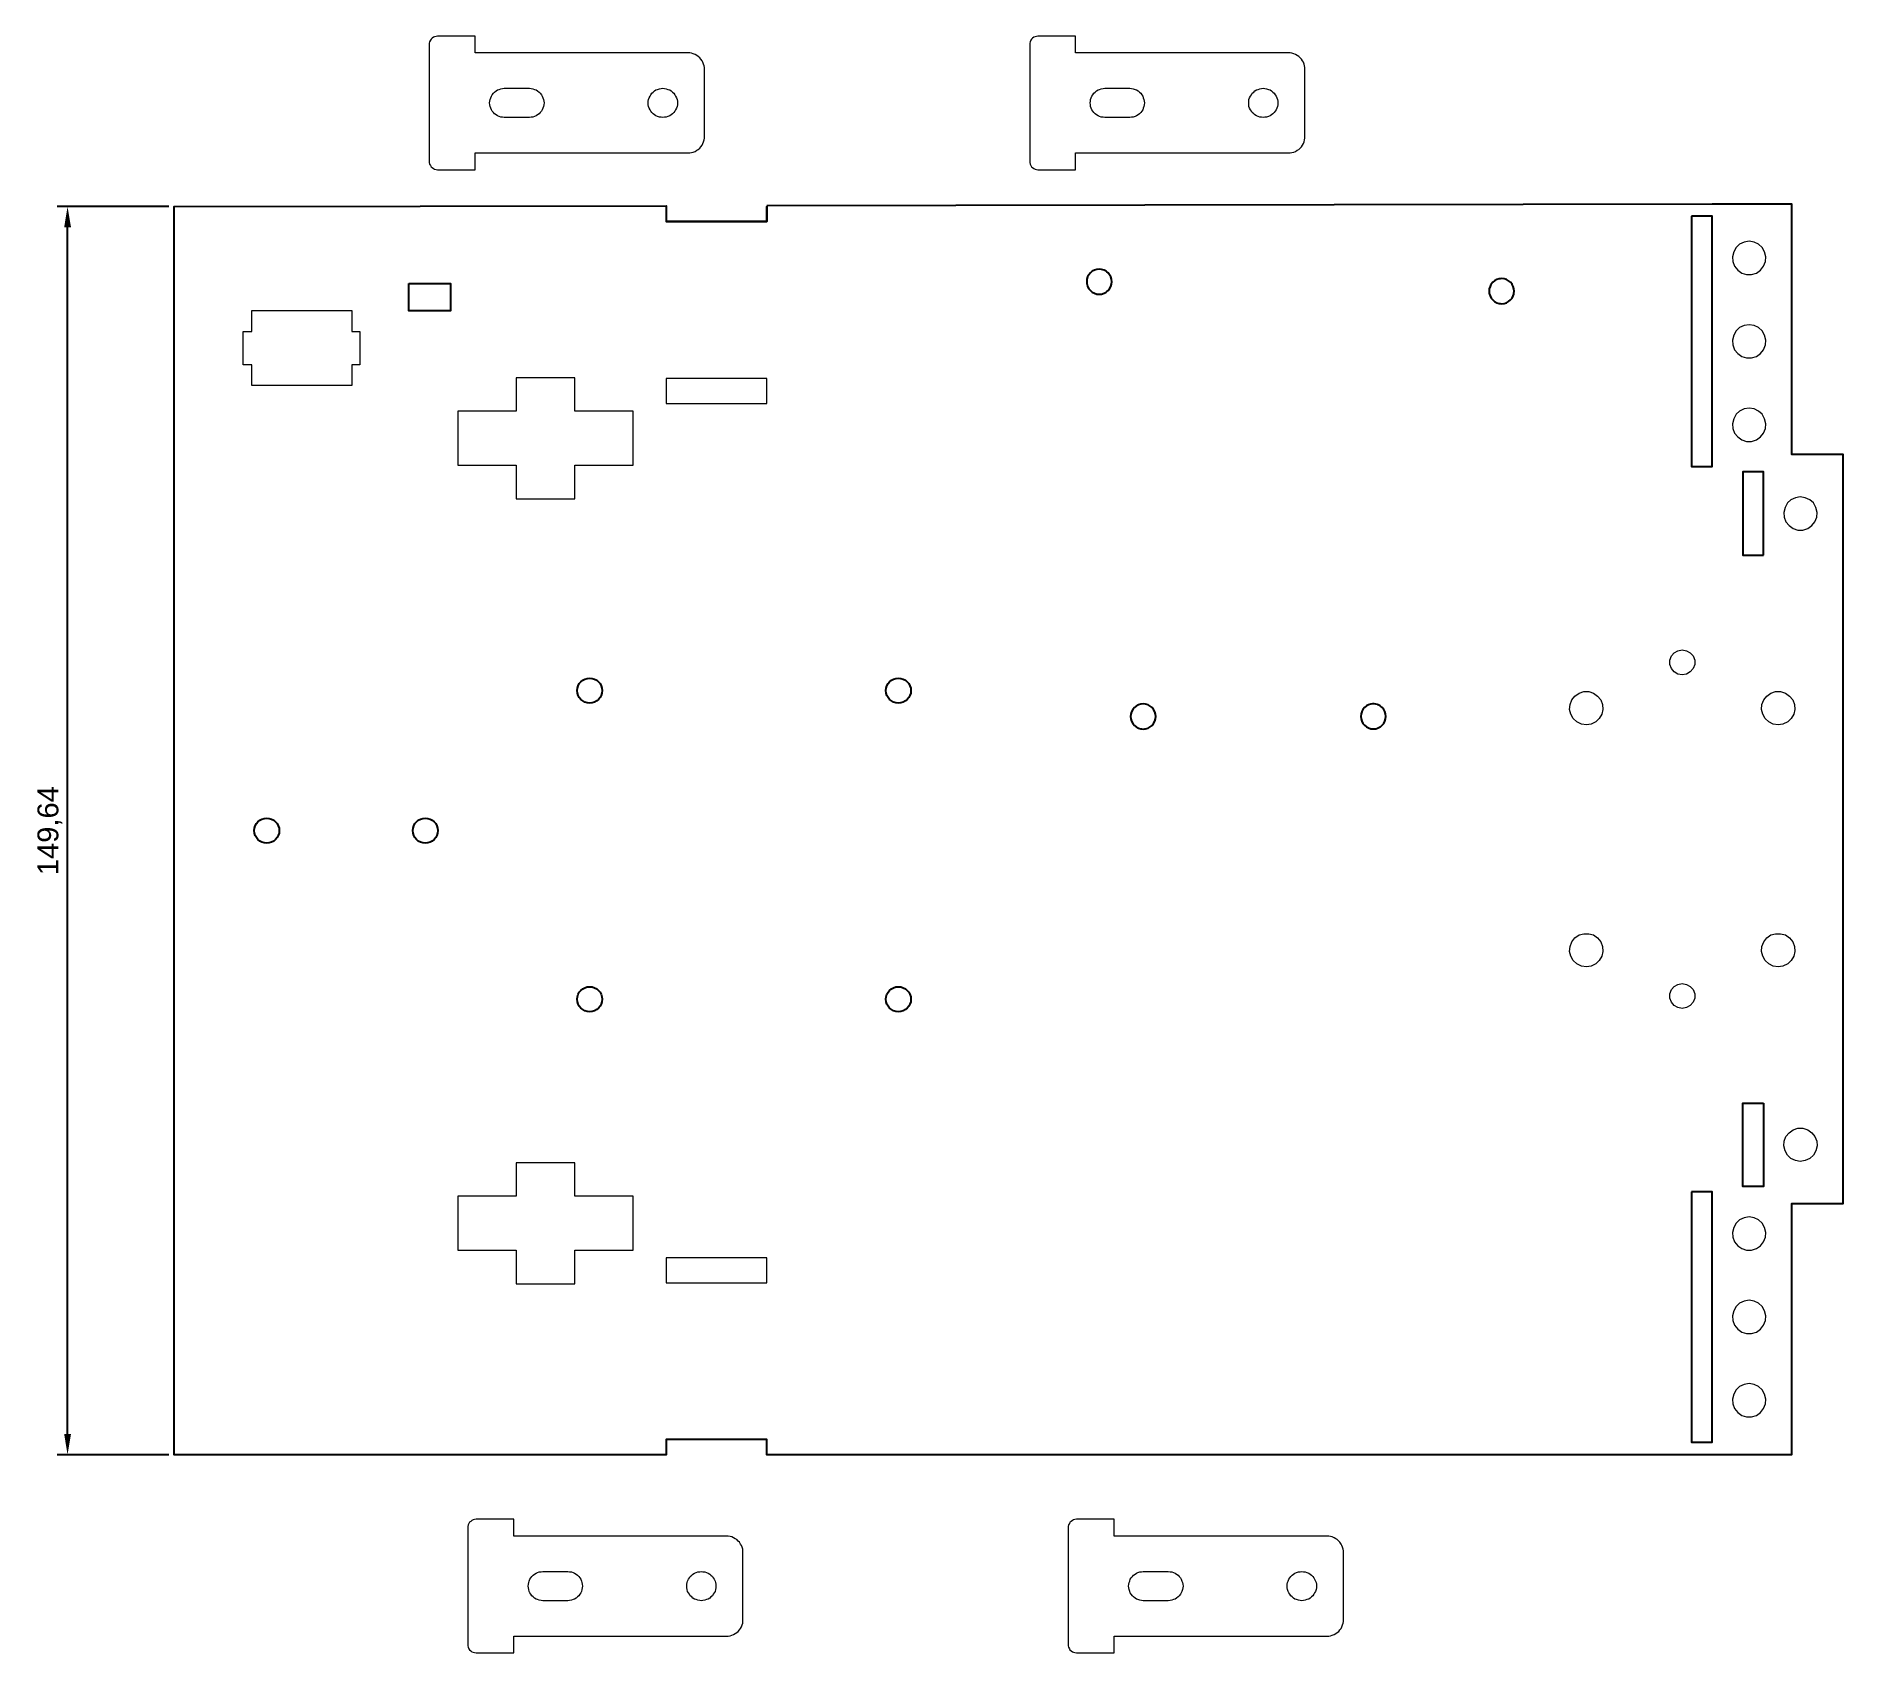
# Model space of a CAD drawing. Header units: millimetres. Extents: x 2482 to 2698, y 1390 to 1584.
import ezdxf

# ---------------------------------------------------------------- set-up
doc = ezdxf.new("R2010")
doc.units = ezdxf.units.MM
doc.layers.add('Layer 1', color=7, linetype='Continuous')
doc.styles.get("Standard").update_dxf_attribs({"font": 'arial.ttf'})
doc.dimstyles.new('ISO-25', dxfattribs={"dimtxt": 2.5, "dimasz": 2.5, "dimexe": 1.25, "dimexo": 0.625, "dimtad": 1, "dimtxsty": 'Standard', "dimcen": 2.5, "dimadec": 0, "dimazin": 0, "dimtfac": 1, "dimtmove": 0, "dimatfit": 3, "dimfxl": 1, "dimarcsym": 0})

# ---------------------------------------------------------------- blocks, each defined once
blk = doc.blocks.new('*D3')
at = {"color": 0, "lineweight": -2, "transparency": 16777216}
for p, q in [((2497.66, 1563.9), (2484.26, 1563.9)), ((2485.51, 1416.76), (2485.51, 1561.4)), ((2497.66, 1414.26), (2484.26, 1414.26))]:
    blk.add_line(p, q, dxfattribs=at)
at = {"color": 0, "transparency": 16777216}
for points in [[(2485.1, 1561.4), (2485.93, 1561.4), (2485.51, 1563.9)], [(2485.1, 1416.76), (2485.93, 1416.76), (2485.51, 1414.26)]]:
    blk.add_solid(points, dxfattribs=at)
at = {"layer": 'Defpoints', "color": 0, "transparency": 16777216}
for p in [(2485.51, 1563.9), (2498.29, 1563.9), (2498.29, 1414.26)]:
    blk.add_point(p, dxfattribs=at)
at = {"color": 0, "transparency": 16777216, "insert": (2483.39, 1489.08), "char_height": 2.5, "attachment_point": 5, "rotation": 90}
blk.add_mtext('149,64', dxfattribs=at)

msp = doc.modelspace()

# ---------------------------------------------------------------- linework, layer by layer
for points in [[(2569.304, 1564.029), (2682.64, 1564.233), (2692.14, 1564.233), (2692.14, 1534.202), (2698.29, 1534.202), (2698.29, 1444.32), (2692.14, 1444.32), (2692.14, 1414.261), (2569.304, 1414.261), (2569.304, 1416.063), (2557.274, 1416.063), (2557.274, 1414.261), (2498.29, 1414.261), (2498.29, 1563.901), (2557.274, 1564.007), (2557.274, 1562.098), (2569.304, 1562.098), (2569.304, 1563.901), (2569.304, 1562.098), (2557.274, 1562.098)], [(2526.407, 1554.685), (2531.407, 1554.685), (2531.407, 1551.394), (2526.407, 1551.394), (2526.407, 1554.685)], [(2688.79, 1522.102), (2688.79, 1532.102), (2686.29, 1532.102), (2686.29, 1522.102), (2688.79, 1522.102)], [(2688.79, 1456.42), (2688.79, 1446.42), (2686.29, 1446.42), (2686.29, 1456.42), (2688.79, 1456.42)]]:
    msp.add_lwpolyline(points)
for points in [[(2680.14, 1562.737), (2680.14, 1532.737), (2682.64, 1532.737), (2682.64, 1562.737)], [(2680.14, 1445.772), (2680.14, 1415.772), (2682.64, 1415.772), (2682.64, 1445.772)]]:
    msp.add_lwpolyline(points, close=True)
at = {"color": 7}
for points in [[(2609.453, 1556.372), (2609.16, 1556.401), (2608.867, 1556.372), (2608.585, 1556.286), (2608.325, 1556.148), (2608.097, 1555.961), (2607.911, 1555.733), (2607.772, 1555.473), (2607.686, 1555.191), (2607.657, 1554.898), (2607.686, 1554.605), (2607.701, 1554.555), (2607.772, 1554.322), (2607.911, 1554.063), (2608.097, 1553.835), (2608.325, 1553.648), (2608.585, 1553.509), (2608.867, 1553.424), (2609.16, 1553.395), (2609.453, 1553.424), (2609.735, 1553.509), (2609.995, 1553.648), (2610.086, 1553.723), (2610.223, 1553.835), (2610.41, 1554.063), (2610.549, 1554.322), (2610.635, 1554.605), (2610.663, 1554.898), (2610.635, 1555.191), (2610.549, 1555.473), (2610.41, 1555.733), (2610.223, 1555.961), (2610.086, 1556.073), (2609.995, 1556.148), (2609.735, 1556.286)], [(2655.998, 1554.342), (2655.912, 1554.06), (2655.883, 1553.767), (2655.912, 1553.474), (2655.936, 1553.395), (2655.998, 1553.192), (2656.137, 1552.932), (2656.323, 1552.705), (2656.551, 1552.518), (2656.812, 1552.379), (2657.094, 1552.294), (2657.207, 1552.283), (2657.387, 1552.265), (2657.68, 1552.294), (2657.962, 1552.379), (2658.222, 1552.518), (2658.449, 1552.705), (2658.636, 1552.932), (2658.775, 1553.192), (2658.837, 1553.395), (2658.861, 1553.474), (2658.889, 1553.767), (2658.861, 1554.06), (2658.775, 1554.342), (2658.662, 1554.555), (2658.636, 1554.603), (2658.449, 1554.831), (2658.222, 1555.017), (2657.962, 1555.156), (2657.68, 1555.242), (2657.387, 1555.271), (2657.207, 1555.253), (2657.094, 1555.242), (2656.812, 1555.156), (2656.551, 1555.017), (2656.323, 1554.831), (2656.137, 1554.603), (2656.112, 1554.555)], [(2612.957, 1503.063), (2612.928, 1502.77), (2612.957, 1502.477), (2613.043, 1502.195), (2613.183, 1501.935), (2613.369, 1501.707), (2613.597, 1501.52), (2613.857, 1501.381), (2614.139, 1501.296), (2614.184, 1501.292), (2614.22, 1501.288), (2614.432, 1501.267), (2614.644, 1501.288), (2614.725, 1501.296), (2615.007, 1501.381), (2615.267, 1501.52), (2615.494, 1501.707), (2615.681, 1501.935), (2615.82, 1502.195), (2615.906, 1502.477), (2615.934, 1502.77), (2615.906, 1503.063), (2615.823, 1503.337), (2615.82, 1503.345), (2615.681, 1503.605), (2615.494, 1503.833), (2615.267, 1504.02), (2615.007, 1504.158), (2614.725, 1504.244), (2614.432, 1504.273), (2614.184, 1504.249), (2614.139, 1504.244), (2613.857, 1504.158), (2613.597, 1504.02), (2613.369, 1503.833), (2613.183, 1503.605), (2613.043, 1503.345), (2613.041, 1503.337)], [(2641.718, 1504.254), (2641.436, 1504.168), (2641.176, 1504.03), (2640.948, 1503.843), (2640.762, 1503.615), (2640.623, 1503.355), (2640.617, 1503.337), (2640.537, 1503.073), (2640.508, 1502.78), (2640.537, 1502.487), (2640.623, 1502.205), (2640.762, 1501.945), (2640.948, 1501.717), (2641.176, 1501.53), (2641.436, 1501.391), (2641.718, 1501.306), (2641.9, 1501.288), (2642.011, 1501.277), (2642.123, 1501.288), (2642.305, 1501.306), (2642.521, 1501.371), (2642.528, 1501.374), (2642.587, 1501.391), (2642.847, 1501.53), (2642.866, 1501.546), (2643.074, 1501.717), (2643.261, 1501.945), (2643.4, 1502.205), (2643.486, 1502.487), (2643.514, 1502.78), (2643.486, 1503.073), (2643.4, 1503.355), (2643.261, 1503.615), (2643.074, 1503.843), (2642.866, 1504.015), (2642.847, 1504.03), (2642.587, 1504.168), (2642.528, 1504.186), (2642.521, 1504.188), (2642.305, 1504.254), (2642.113, 1504.273), (2642.011, 1504.283), (2641.91, 1504.273)]]:
    msp.add_lwpolyline(points, close=True, dxfattribs=at)
for centre in [(2548.093, 1505.873), (2585.093, 1505.873), (2509.39, 1489.081), (2528.39, 1489.081), (2548.093, 1468.873), (2585.093, 1468.873)]:
    msp.add_circle(centre, 1.5)
at = {"layer": 'Layer 1', "lineweight": 0}
for points in [[(2561.812, 1580.78), (2561.742, 1580.992), (2561.671, 1581.203), (2561.565, 1581.38), (2561.424, 1581.591), (2561.283, 1581.732), (2561.107, 1581.909), (2560.93, 1582.015), (2560.719, 1582.12), (2560.507, 1582.226), (2560.295, 1582.297), (2560.083, 1582.332), (2559.872, 1582.332), (2534.366, 1582.332), (2534.366, 1584.343), (2529.85, 1584.343), (2529.674, 1584.308), (2529.498, 1584.272), (2529.357, 1584.202), (2529.215, 1584.096), (2529.074, 1583.99), (2529.004, 1583.849), (2528.898, 1583.673), (2528.863, 1583.496), (2528.863, 1583.32), (2528.863, 1569.315), (2528.863, 1569.173), (2528.898, 1568.997), (2529.004, 1568.821), (2529.074, 1568.68), (2529.215, 1568.574), (2529.357, 1568.468), (2529.498, 1568.397), (2529.674, 1568.362), (2529.85, 1568.327), (2534.366, 1568.327), (2534.366, 1570.338), (2559.872, 1570.338), (2560.083, 1570.338), (2560.295, 1570.373), (2560.507, 1570.443), (2560.719, 1570.514), (2560.93, 1570.655), (2561.107, 1570.761), (2561.283, 1570.902), (2561.424, 1571.078), (2561.565, 1571.255), (2561.671, 1571.467), (2561.742, 1571.678), (2561.812, 1571.89), (2561.847, 1572.102), (2561.847, 1572.348), (2561.847, 1580.321), (2561.847, 1580.568), (2561.812, 1580.78)], [(2633.779, 1580.78), (2633.708, 1580.992), (2633.638, 1581.203), (2633.532, 1581.38), (2633.391, 1581.591), (2633.25, 1581.732), (2633.073, 1581.909), (2632.897, 1582.015), (2632.685, 1582.12), (2632.473, 1582.226), (2632.262, 1582.297), (2632.05, 1582.332), (2631.839, 1582.332), (2606.333, 1582.332), (2606.333, 1584.343), (2601.817, 1584.343), (2601.641, 1584.308), (2601.464, 1584.272), (2601.323, 1584.202), (2601.182, 1584.096), (2601.041, 1583.99), (2600.97, 1583.849), (2600.865, 1583.673), (2600.829, 1583.496), (2600.829, 1583.32), (2600.829, 1569.315), (2600.829, 1569.173), (2600.865, 1568.997), (2600.97, 1568.821), (2601.041, 1568.68), (2601.182, 1568.574), (2601.323, 1568.468), (2601.464, 1568.397), (2601.641, 1568.362), (2601.817, 1568.327), (2606.333, 1568.327), (2606.333, 1570.338), (2631.839, 1570.338), (2632.05, 1570.338), (2632.262, 1570.373), (2632.473, 1570.443), (2632.685, 1570.514), (2632.897, 1570.655), (2633.073, 1570.761), (2633.25, 1570.902), (2633.391, 1571.078), (2633.532, 1571.255), (2633.638, 1571.467), (2633.708, 1571.678), (2633.779, 1571.89), (2633.814, 1572.102), (2633.814, 1572.348), (2633.814, 1580.321), (2633.814, 1580.568), (2633.779, 1580.78)], [(2542.586, 1576.123), (2542.55, 1575.912), (2542.48, 1575.7), (2542.409, 1575.523), (2542.304, 1575.347), (2542.162, 1575.171), (2542.021, 1575.03), (2541.845, 1574.888), (2541.669, 1574.783), (2541.492, 1574.712), (2541.28, 1574.642), (2541.069, 1574.606), (2540.857, 1574.571), (2537.858, 1574.571), (2537.647, 1574.606), (2537.435, 1574.642), (2537.223, 1574.712), (2537.047, 1574.783), (2536.871, 1574.888), (2536.694, 1575.03), (2536.553, 1575.171), (2536.412, 1575.347), (2536.306, 1575.523), (2536.236, 1575.7), (2536.165, 1575.912), (2536.13, 1576.123), (2536.095, 1576.335), (2536.13, 1576.547), (2536.165, 1576.758), (2536.236, 1576.935), (2536.306, 1577.146), (2536.412, 1577.323), (2536.553, 1577.499), (2536.694, 1577.64), (2536.871, 1577.781), (2537.047, 1577.887), (2537.223, 1577.958), (2537.435, 1578.028), (2537.647, 1578.063), (2537.858, 1578.099), (2540.857, 1578.099), (2541.069, 1578.063), (2541.28, 1578.028), (2541.492, 1577.958), (2541.669, 1577.887), (2541.845, 1577.781), (2542.021, 1577.64), (2542.162, 1577.499), (2542.304, 1577.323), (2542.409, 1577.146), (2542.48, 1576.935), (2542.55, 1576.758), (2542.586, 1576.547), (2542.621, 1576.335), (2542.586, 1576.123)], [(2558.602, 1576.335), (2558.602, 1576.123), (2558.567, 1575.912), (2558.496, 1575.7), (2558.39, 1575.523), (2558.284, 1575.347), (2558.179, 1575.171), (2558.002, 1575.03), (2557.861, 1574.888), (2557.685, 1574.783), (2557.473, 1574.712), (2557.261, 1574.642), (2557.05, 1574.606), (2556.838, 1574.571), (2556.662, 1574.606), (2556.45, 1574.642), (2556.238, 1574.712), (2556.027, 1574.783), (2555.85, 1574.888), (2555.709, 1575.03), (2555.533, 1575.171), (2555.427, 1575.347), (2555.321, 1575.523), (2555.215, 1575.7), (2555.145, 1575.912), (2555.109, 1576.123), (2555.109, 1576.335), (2555.109, 1576.547), (2555.145, 1576.758), (2555.215, 1576.935), (2555.321, 1577.146), (2555.427, 1577.323), (2555.533, 1577.499), (2555.709, 1577.64), (2555.85, 1577.781), (2556.027, 1577.887), (2556.238, 1577.958), (2556.45, 1578.028), (2556.662, 1578.063), (2556.838, 1578.099), (2557.05, 1578.063), (2557.261, 1578.028), (2557.473, 1577.958), (2557.685, 1577.887), (2557.861, 1577.781), (2558.002, 1577.64), (2558.179, 1577.499), (2558.284, 1577.323), (2558.39, 1577.146), (2558.496, 1576.935), (2558.567, 1576.758), (2558.602, 1576.547), (2558.602, 1576.335)], [(2614.552, 1576.123), (2614.517, 1575.912), (2614.447, 1575.7), (2614.376, 1575.523), (2614.27, 1575.347), (2614.129, 1575.171), (2613.988, 1575.03), (2613.812, 1574.888), (2613.635, 1574.783), (2613.459, 1574.712), (2613.247, 1574.642), (2613.035, 1574.606), (2612.824, 1574.571), (2609.825, 1574.571), (2609.614, 1574.606), (2609.402, 1574.642), (2609.19, 1574.712), (2609.014, 1574.783), (2608.837, 1574.888), (2608.661, 1575.03), (2608.52, 1575.171), (2608.379, 1575.347), (2608.273, 1575.523), (2608.202, 1575.7), (2608.132, 1575.912), (2608.097, 1576.123), (2608.061, 1576.335), (2608.097, 1576.547), (2608.132, 1576.758), (2608.202, 1576.935), (2608.273, 1577.146), (2608.379, 1577.323), (2608.52, 1577.499), (2608.661, 1577.64), (2608.837, 1577.781), (2609.014, 1577.887), (2609.19, 1577.958), (2609.402, 1578.028), (2609.614, 1578.063), (2609.825, 1578.099), (2612.824, 1578.099), (2613.035, 1578.063), (2613.247, 1578.028), (2613.459, 1577.958), (2613.635, 1577.887), (2613.812, 1577.781), (2613.988, 1577.64), (2614.129, 1577.499), (2614.27, 1577.323), (2614.376, 1577.146), (2614.447, 1576.935), (2614.517, 1576.758), (2614.552, 1576.547), (2614.588, 1576.335), (2614.552, 1576.123)], [(2630.569, 1576.335), (2630.569, 1576.123), (2630.533, 1575.912), (2630.463, 1575.7), (2630.357, 1575.523), (2630.251, 1575.347), (2630.145, 1575.171), (2629.969, 1575.03), (2629.828, 1574.888), (2629.651, 1574.783), (2629.44, 1574.712), (2629.228, 1574.642), (2629.016, 1574.606), (2628.805, 1574.571), (2628.628, 1574.606), (2628.417, 1574.642), (2628.205, 1574.712), (2627.993, 1574.783), (2627.817, 1574.888), (2627.676, 1575.03), (2627.499, 1575.171), (2627.394, 1575.347), (2627.288, 1575.523), (2627.182, 1575.7), (2627.111, 1575.912), (2627.076, 1576.123), (2627.076, 1576.335), (2627.076, 1576.547), (2627.111, 1576.758), (2627.182, 1576.935), (2627.288, 1577.146), (2627.394, 1577.323), (2627.499, 1577.499), (2627.676, 1577.64), (2627.817, 1577.781), (2627.993, 1577.887), (2628.205, 1577.958), (2628.417, 1578.028), (2628.628, 1578.063), (2628.805, 1578.099), (2629.016, 1578.063), (2629.228, 1578.028), (2629.44, 1577.958), (2629.651, 1577.887), (2629.828, 1577.781), (2629.969, 1577.64), (2630.145, 1577.499), (2630.251, 1577.323), (2630.357, 1577.146), (2630.463, 1576.935), (2630.533, 1576.758), (2630.569, 1576.547), (2630.569, 1576.335)], [(2688.91, 1558.475), (2688.628, 1559.004), (2688.169, 1559.392), (2687.64, 1559.639), (2687.04, 1559.745), (2686.476, 1559.639), (2685.911, 1559.392), (2685.488, 1559.004), (2685.206, 1558.475), (2685.065, 1557.875), (2685.1, 1557.311), (2685.312, 1556.746), (2685.7, 1556.287), (2686.194, 1555.935), (2686.758, 1555.758), (2687.358, 1555.758), (2687.922, 1555.935), (2688.416, 1556.287), (2688.769, 1556.746), (2689.016, 1557.311), (2689.051, 1557.875), (2688.91, 1558.475)], [(2507.578, 1542.438), (2507.578, 1544.943), (2506.555, 1544.943), (2506.555, 1548.929), (2507.578, 1548.929), (2507.578, 1551.434), (2519.573, 1551.434), (2519.573, 1548.929), (2520.56, 1548.929), (2520.56, 1544.943), (2519.573, 1544.943), (2519.573, 1542.438), (2507.578, 1542.438)], [(2688.91, 1548.475), (2688.628, 1549.004), (2688.169, 1549.392), (2687.64, 1549.639), (2687.04, 1549.745), (2686.476, 1549.639), (2685.911, 1549.392), (2685.488, 1549.004), (2685.206, 1548.475), (2685.065, 1547.875), (2685.1, 1547.311), (2685.312, 1546.746), (2685.7, 1546.287), (2686.194, 1545.935), (2686.758, 1545.758), (2687.358, 1545.758), (2687.922, 1545.935), (2688.416, 1546.287), (2688.769, 1546.746), (2689.016, 1547.311), (2689.051, 1547.875), (2688.91, 1548.475)], [(2532.298, 1532.892), (2539.283, 1532.892), (2539.283, 1528.87), (2546.303, 1528.87), (2546.303, 1532.892), (2553.288, 1532.892), (2553.288, 1539.383), (2546.303, 1539.383), (2546.303, 1543.369), (2539.283, 1543.369), (2539.283, 1539.383), (2532.298, 1539.383), (2532.298, 1532.892)], [(2557.274, 1540.3), (2569.304, 1540.3), (2569.304, 1543.298), (2557.274, 1543.298), (2557.274, 1540.3)], [(2688.91, 1538.475), (2688.628, 1539.004), (2688.169, 1539.392), (2687.64, 1539.639), (2687.04, 1539.745), (2686.476, 1539.639), (2685.911, 1539.392), (2685.488, 1539.004), (2685.206, 1538.475), (2685.065, 1537.875), (2685.1, 1537.311), (2685.312, 1536.746), (2685.7, 1536.287), (2686.194, 1535.935), (2686.758, 1535.758), (2687.358, 1535.758), (2687.922, 1535.935), (2688.416, 1536.287), (2688.769, 1536.746), (2689.016, 1537.311), (2689.051, 1537.875), (2688.91, 1538.475)], [(2695.06, 1527.84), (2694.778, 1528.369), (2694.319, 1528.757), (2693.79, 1529.004), (2693.19, 1529.11), (2692.626, 1529.004), (2692.061, 1528.757), (2691.638, 1528.369), (2691.356, 1527.84), (2691.215, 1527.24), (2691.25, 1526.676), (2691.462, 1526.111), (2691.85, 1525.653), (2692.344, 1525.3), (2692.908, 1525.124), (2693.508, 1525.124), (2694.072, 1525.3), (2694.566, 1525.653), (2694.919, 1526.111), (2695.166, 1526.676), (2695.201, 1527.24), (2695.06, 1527.84)], [(2680.531, 1508.999), (2680.354, 1508.505), (2680.001, 1508.117), (2679.543, 1507.835), (2679.049, 1507.764), (2678.52, 1507.835), (2678.061, 1508.117), (2677.744, 1508.505), (2677.567, 1508.999), (2677.567, 1509.528), (2677.744, 1510.022), (2678.061, 1510.41), (2678.52, 1510.657), (2679.049, 1510.763), (2679.543, 1510.657), (2680.001, 1510.41), (2680.354, 1510.022), (2680.531, 1509.528), (2680.531, 1508.999)], [(2665.608, 1504.201), (2665.82, 1504.766), (2666.172, 1505.224), (2666.666, 1505.577), (2667.231, 1505.753), (2667.831, 1505.753), (2668.395, 1505.577), (2668.889, 1505.224), (2669.277, 1504.766), (2669.489, 1504.201), (2669.524, 1503.601), (2669.418, 1503.037), (2669.1, 1502.508), (2668.677, 1502.12), (2668.113, 1501.838), (2667.548, 1501.767), (2666.949, 1501.838), (2666.419, 1502.12), (2665.961, 1502.508), (2665.679, 1503.037), (2665.537, 1503.601), (2665.608, 1504.201)], [(2692.419, 1503.037), (2692.102, 1502.508), (2691.678, 1502.12), (2691.114, 1501.838), (2690.549, 1501.767), (2689.95, 1501.838), (2689.42, 1502.12), (2688.962, 1502.508), (2688.68, 1503.037), (2688.539, 1503.601), (2688.574, 1504.201), (2688.821, 1504.766), (2689.174, 1505.224), (2689.667, 1505.577), (2690.232, 1505.753), (2690.832, 1505.753), (2691.396, 1505.577), (2691.89, 1505.224), (2692.278, 1504.766), (2692.49, 1504.201), (2692.525, 1503.601), (2692.419, 1503.037)], [(2666.419, 1473.121), (2665.961, 1473.509), (2665.679, 1474.039), (2665.537, 1474.603), (2665.608, 1475.203), (2665.82, 1475.767), (2666.172, 1476.226), (2666.666, 1476.579), (2667.231, 1476.72), (2667.831, 1476.72), (2668.395, 1476.579), (2668.889, 1476.226), (2669.277, 1475.767), (2669.489, 1475.203), (2669.524, 1474.603), (2669.418, 1474.039), (2669.1, 1473.509), (2668.677, 1473.121), (2668.113, 1472.839), (2667.548, 1472.769), (2666.949, 1472.839), (2666.419, 1473.121)], [(2692.419, 1474.039), (2692.102, 1473.509), (2691.678, 1473.121), (2691.114, 1472.839), (2690.549, 1472.769), (2689.95, 1472.839), (2689.42, 1473.121), (2688.962, 1473.509), (2688.68, 1474.039), (2688.539, 1474.603), (2688.574, 1475.203), (2688.821, 1475.767), (2689.174, 1476.226), (2689.667, 1476.579), (2690.232, 1476.72), (2690.832, 1476.72), (2691.396, 1476.579), (2691.89, 1476.226), (2692.278, 1475.767), (2692.49, 1475.203), (2692.525, 1474.603), (2692.419, 1474.039)], [(2680.531, 1468.994), (2680.354, 1468.5), (2680.001, 1468.112), (2679.543, 1467.865), (2679.049, 1467.759), (2678.52, 1467.865), (2678.061, 1468.112), (2677.744, 1468.5), (2677.567, 1468.994), (2677.567, 1469.523), (2677.744, 1470.017), (2678.061, 1470.405), (2678.52, 1470.652), (2679.049, 1470.758), (2679.543, 1470.652), (2680.001, 1470.405), (2680.354, 1470.017), (2680.531, 1469.523), (2680.531, 1468.994)], [(2695.06, 1450.682), (2694.778, 1450.153), (2694.319, 1449.765), (2693.79, 1449.518), (2693.19, 1449.412), (2692.626, 1449.518), (2692.061, 1449.765), (2691.638, 1450.153), (2691.356, 1450.682), (2691.215, 1451.282), (2691.25, 1451.846), (2691.462, 1452.411), (2691.85, 1452.869), (2692.344, 1453.222), (2692.908, 1453.398), (2693.508, 1453.398), (2694.072, 1453.222), (2694.566, 1452.869), (2694.919, 1452.411), (2695.166, 1451.846), (2695.201, 1451.282), (2695.06, 1450.682)], [(2532.298, 1438.779), (2539.283, 1438.779), (2539.283, 1434.757), (2546.303, 1434.757), (2546.303, 1438.779), (2553.288, 1438.779), (2553.288, 1445.27), (2546.303, 1445.27), (2546.303, 1449.257), (2539.283, 1449.257), (2539.283, 1445.27), (2532.298, 1445.27), (2532.298, 1438.779)], [(2688.91, 1441.51), (2688.628, 1442.039), (2688.169, 1442.427), (2687.64, 1442.674), (2687.04, 1442.78), (2686.476, 1442.674), (2685.911, 1442.427), (2685.488, 1442.039), (2685.206, 1441.51), (2685.065, 1440.91), (2685.1, 1440.346), (2685.312, 1439.781), (2685.7, 1439.322), (2686.194, 1438.97), (2686.758, 1438.793), (2687.358, 1438.793), (2687.922, 1438.97), (2688.416, 1439.322), (2688.769, 1439.781), (2689.016, 1440.346), (2689.051, 1440.91), (2688.91, 1441.51)], [(2557.274, 1434.863), (2569.304, 1434.863), (2569.304, 1437.862), (2557.274, 1437.862), (2557.274, 1434.863)], [(2688.91, 1431.51), (2688.628, 1432.039), (2688.169, 1432.427), (2687.64, 1432.674), (2687.04, 1432.78), (2686.476, 1432.674), (2685.911, 1432.427), (2685.488, 1432.039), (2685.206, 1431.51), (2685.065, 1430.91), (2685.1, 1430.346), (2685.312, 1429.781), (2685.7, 1429.322), (2686.194, 1428.97), (2686.758, 1428.793), (2687.358, 1428.793), (2687.922, 1428.97), (2688.416, 1429.322), (2688.769, 1429.781), (2689.016, 1430.346), (2689.051, 1430.91), (2688.91, 1431.51)], [(2688.91, 1421.51), (2688.628, 1422.039), (2688.169, 1422.427), (2687.64, 1422.674), (2687.04, 1422.78), (2686.476, 1422.674), (2685.911, 1422.427), (2685.488, 1422.039), (2685.206, 1421.51), (2685.065, 1420.91), (2685.1, 1420.346), (2685.312, 1419.781), (2685.7, 1419.322), (2686.194, 1418.97), (2686.758, 1418.793), (2687.358, 1418.793), (2687.922, 1418.97), (2688.416, 1419.322), (2688.769, 1419.781), (2689.016, 1420.346), (2689.051, 1420.91), (2688.91, 1421.51)], [(2566.428, 1402.952), (2566.357, 1403.163), (2566.286, 1403.375), (2566.181, 1403.551), (2566.039, 1403.763), (2565.898, 1403.904), (2565.722, 1404.08), (2565.546, 1404.186), (2565.334, 1404.292), (2565.122, 1404.398), (2564.911, 1404.469), (2564.699, 1404.504), (2564.487, 1404.504), (2538.981, 1404.504), (2538.981, 1406.515), (2534.466, 1406.515), (2534.289, 1406.479), (2534.113, 1406.444), (2533.972, 1406.374), (2533.831, 1406.268), (2533.69, 1406.162), (2533.619, 1406.021), (2533.513, 1405.844), (2533.478, 1405.668), (2533.478, 1405.492), (2533.478, 1391.486), (2533.478, 1391.345), (2533.513, 1391.169), (2533.619, 1390.992), (2533.69, 1390.851), (2533.831, 1390.745), (2533.972, 1390.64), (2534.113, 1390.569), (2534.289, 1390.534), (2534.466, 1390.499), (2538.981, 1390.499), (2538.981, 1392.509), (2564.487, 1392.509), (2564.699, 1392.509), (2564.911, 1392.545), (2565.122, 1392.615), (2565.334, 1392.686), (2565.546, 1392.827), (2565.722, 1392.933), (2565.898, 1393.074), (2566.039, 1393.25), (2566.181, 1393.427), (2566.286, 1393.638), (2566.357, 1393.85), (2566.428, 1394.062), (2566.463, 1394.273), (2566.463, 1394.52), (2566.463, 1402.493), (2566.463, 1402.74), (2566.428, 1402.952)], [(2638.394, 1402.952), (2638.324, 1403.163), (2638.253, 1403.375), (2638.147, 1403.551), (2638.006, 1403.763), (2637.865, 1403.904), (2637.689, 1404.08), (2637.512, 1404.186), (2637.301, 1404.292), (2637.089, 1404.398), (2636.877, 1404.469), (2636.666, 1404.504), (2636.454, 1404.504), (2610.948, 1404.504), (2610.948, 1406.515), (2606.433, 1406.515), (2606.256, 1406.479), (2606.08, 1406.444), (2605.939, 1406.374), (2605.798, 1406.268), (2605.656, 1406.162), (2605.586, 1406.021), (2605.48, 1405.844), (2605.445, 1405.668), (2605.445, 1405.492), (2605.445, 1391.486), (2605.445, 1391.345), (2605.48, 1391.169), (2605.586, 1390.992), (2605.656, 1390.851), (2605.798, 1390.745), (2605.939, 1390.64), (2606.08, 1390.569), (2606.256, 1390.534), (2606.433, 1390.499), (2610.948, 1390.499), (2610.948, 1392.509), (2636.454, 1392.509), (2636.666, 1392.509), (2636.877, 1392.545), (2637.089, 1392.615), (2637.301, 1392.686), (2637.512, 1392.827), (2637.689, 1392.933), (2637.865, 1393.074), (2638.006, 1393.25), (2638.147, 1393.427), (2638.253, 1393.638), (2638.324, 1393.85), (2638.394, 1394.062), (2638.429, 1394.273), (2638.429, 1394.52), (2638.429, 1402.493), (2638.429, 1402.74), (2638.394, 1402.952)], [(2547.201, 1398.295), (2547.166, 1398.083), (2547.095, 1397.872), (2547.025, 1397.695), (2546.919, 1397.519), (2546.778, 1397.342), (2546.637, 1397.201), (2546.46, 1397.06), (2546.284, 1396.954), (2546.108, 1396.884), (2545.896, 1396.813), (2545.684, 1396.778), (2545.473, 1396.743), (2542.474, 1396.743), (2542.262, 1396.778), (2542.051, 1396.813), (2541.839, 1396.884), (2541.663, 1396.954), (2541.486, 1397.06), (2541.31, 1397.201), (2541.169, 1397.342), (2541.028, 1397.519), (2540.922, 1397.695), (2540.851, 1397.872), (2540.781, 1398.083), (2540.745, 1398.295), (2540.71, 1398.507), (2540.745, 1398.718), (2540.781, 1398.93), (2540.851, 1399.106), (2540.922, 1399.318), (2541.028, 1399.494), (2541.169, 1399.671), (2541.31, 1399.812), (2541.486, 1399.953), (2541.663, 1400.059), (2541.839, 1400.129), (2542.051, 1400.2), (2542.262, 1400.235), (2542.474, 1400.27), (2545.473, 1400.27), (2545.684, 1400.235), (2545.896, 1400.2), (2546.108, 1400.129), (2546.284, 1400.059), (2546.46, 1399.953), (2546.637, 1399.812), (2546.778, 1399.671), (2546.919, 1399.494), (2547.025, 1399.318), (2547.095, 1399.106), (2547.166, 1398.93), (2547.201, 1398.718), (2547.236, 1398.507), (2547.201, 1398.295)], [(2563.217, 1398.507), (2563.217, 1398.295), (2563.182, 1398.083), (2563.111, 1397.872), (2563.006, 1397.695), (2562.9, 1397.519), (2562.794, 1397.342), (2562.618, 1397.201), (2562.476, 1397.06), (2562.3, 1396.954), (2562.088, 1396.884), (2561.877, 1396.813), (2561.665, 1396.778), (2561.453, 1396.743), (2561.277, 1396.778), (2561.065, 1396.813), (2560.854, 1396.884), (2560.642, 1396.954), (2560.466, 1397.06), (2560.324, 1397.201), (2560.148, 1397.342), (2560.042, 1397.519), (2559.936, 1397.695), (2559.831, 1397.872), (2559.76, 1398.083), (2559.725, 1398.295), (2559.725, 1398.507), (2559.725, 1398.718), (2559.76, 1398.93), (2559.831, 1399.106), (2559.936, 1399.318), (2560.042, 1399.494), (2560.148, 1399.671), (2560.324, 1399.812), (2560.466, 1399.953), (2560.642, 1400.059), (2560.854, 1400.129), (2561.065, 1400.2), (2561.277, 1400.235), (2561.453, 1400.27), (2561.665, 1400.235), (2561.877, 1400.2), (2562.088, 1400.129), (2562.3, 1400.059), (2562.476, 1399.953), (2562.618, 1399.812), (2562.794, 1399.671), (2562.9, 1399.494), (2563.006, 1399.318), (2563.111, 1399.106), (2563.182, 1398.93), (2563.217, 1398.718), (2563.217, 1398.507)], [(2619.168, 1398.295), (2619.133, 1398.083), (2619.062, 1397.872), (2618.991, 1397.695), (2618.886, 1397.519), (2618.744, 1397.342), (2618.603, 1397.201), (2618.427, 1397.06), (2618.251, 1396.954), (2618.074, 1396.884), (2617.863, 1396.813), (2617.651, 1396.778), (2617.439, 1396.743), (2614.441, 1396.743), (2614.229, 1396.778), (2614.017, 1396.813), (2613.806, 1396.884), (2613.629, 1396.954), (2613.453, 1397.06), (2613.276, 1397.201), (2613.135, 1397.342), (2612.994, 1397.519), (2612.888, 1397.695), (2612.818, 1397.872), (2612.747, 1398.083), (2612.712, 1398.295), (2612.677, 1398.507), (2612.712, 1398.718), (2612.747, 1398.93), (2612.818, 1399.106), (2612.888, 1399.318), (2612.994, 1399.494), (2613.135, 1399.671), (2613.276, 1399.812), (2613.453, 1399.953), (2613.629, 1400.059), (2613.806, 1400.129), (2614.017, 1400.2), (2614.229, 1400.235), (2614.441, 1400.27), (2617.439, 1400.27), (2617.651, 1400.235), (2617.863, 1400.2), (2618.074, 1400.129), (2618.251, 1400.059), (2618.427, 1399.953), (2618.603, 1399.812), (2618.744, 1399.671), (2618.886, 1399.494), (2618.991, 1399.318), (2619.062, 1399.106), (2619.133, 1398.93), (2619.168, 1398.718), (2619.203, 1398.507), (2619.168, 1398.295)], [(2635.184, 1398.507), (2635.184, 1398.295), (2635.149, 1398.083), (2635.078, 1397.872), (2634.972, 1397.695), (2634.866, 1397.519), (2634.761, 1397.342), (2634.584, 1397.201), (2634.443, 1397.06), (2634.267, 1396.954), (2634.055, 1396.884), (2633.843, 1396.813), (2633.632, 1396.778), (2633.42, 1396.743), (2633.244, 1396.778), (2633.032, 1396.813), (2632.82, 1396.884), (2632.609, 1396.954), (2632.432, 1397.06), (2632.291, 1397.201), (2632.115, 1397.342), (2632.009, 1397.519), (2631.903, 1397.695), (2631.797, 1397.872), (2631.727, 1398.083), (2631.691, 1398.295), (2631.691, 1398.507), (2631.691, 1398.718), (2631.727, 1398.93), (2631.797, 1399.106), (2631.903, 1399.318), (2632.009, 1399.494), (2632.115, 1399.671), (2632.291, 1399.812), (2632.432, 1399.953), (2632.609, 1400.059), (2632.82, 1400.129), (2633.032, 1400.2), (2633.244, 1400.235), (2633.42, 1400.27), (2633.632, 1400.235), (2633.843, 1400.2), (2634.055, 1400.129), (2634.267, 1400.059), (2634.443, 1399.953), (2634.584, 1399.812), (2634.761, 1399.671), (2634.866, 1399.494), (2634.972, 1399.318), (2635.078, 1399.106), (2635.149, 1398.93), (2635.184, 1398.718), (2635.184, 1398.507)]]:
    msp.add_lwpolyline(points, dxfattribs=at)

# ---------------------------------------------------------------- dimensions: what is measured, and where the dimension line sits
dim = msp.add_linear_dim(base=(2485.512, 1563.901), p1=(2498.29, 1414.261), p2=(2498.29, 1563.901), angle=90, dimstyle='ISO-25')
dim.commit()
dim.dimension.update_dxf_attribs({"geometry": '*D3', "text_midpoint": (2483.385, 1489.081)})

doc.saveas('drawing.dxf')
